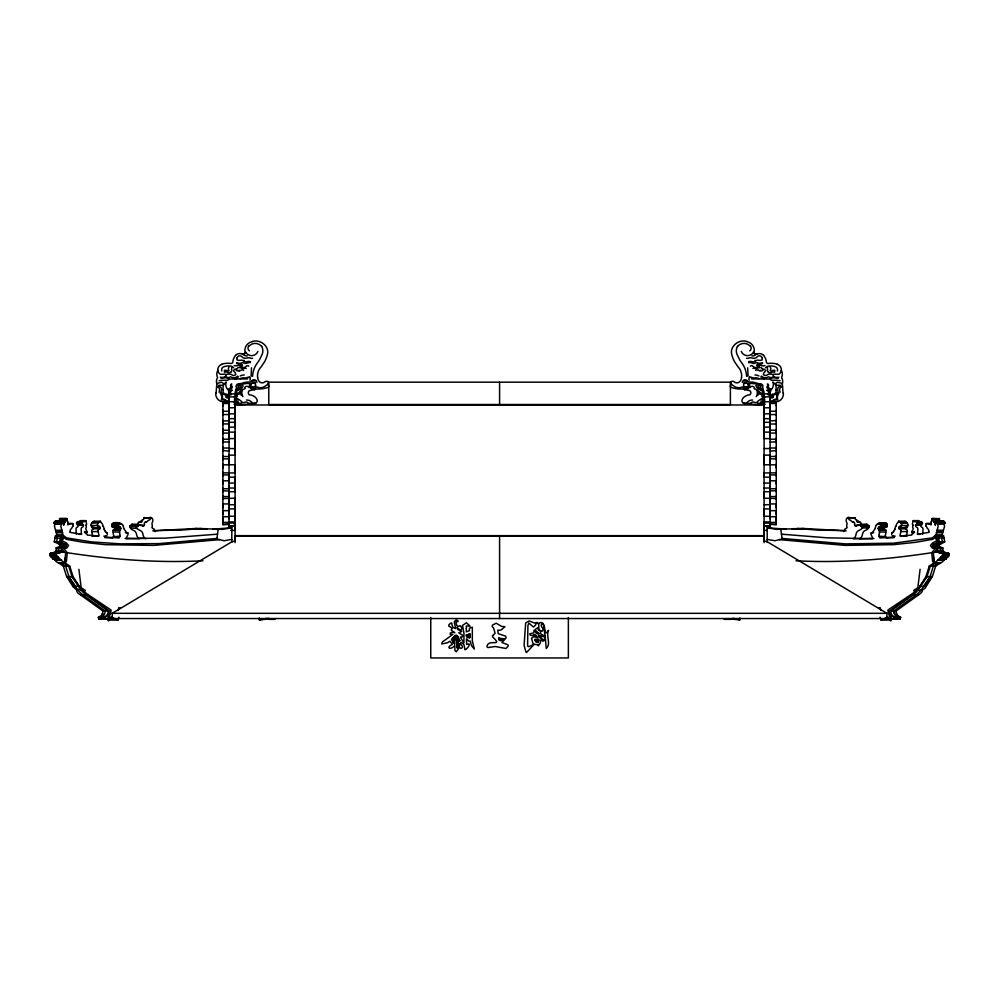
<?xml version="1.0" encoding="UTF-8"?>
<svg xmlns="http://www.w3.org/2000/svg" width="999" height="999" viewBox="0 0 999 999"><rect width="100%" height="100%" fill="white"/><g stroke="black" fill="none" stroke-linecap="round" stroke-linejoin="round"><path stroke-width="1.5" d="M764.085 537.649L764.085 536.001L235.077 536.001L235.077 540.884L231.905 541.745L112.25 613.324L112.25 618.543L886.925 618.543L886.925 613.324L767.257 541.745L764.085 540.884L764.085 539.21M229.033 524.013L222.902 524.587L222.914 403.321L229.046 403.321M229.046 482.38L229.046 472.952L235.077 472.952L235.077 464.76L229.046 464.76L229.046 455.157L235.077 455.157L235.077 438.586L229.046 438.586L229.046 393.868L235.077 393.868L235.077 542.694M229.046 527.722L229.046 525.062M229.033 523.189L229.046 394.418M235.077 524.975L235.077 530.382L230.557 530.382M235.077 427.859L235.077 402.16M764.085 542.694L764.085 521.915L770.117 521.915M764.085 396.878L764.085 438.586L770.117 438.586L770.117 396.878L770.117 393.868L764.085 393.868L764.085 396.878L770.117 396.878M770.117 527.672L770.117 523.101L764.085 523.101L764.085 525.249M770.117 518.693L770.117 507.105M770.117 506.056L770.117 491.72L764.085 491.72L764.085 498.201L776.26 498.538M770.129 491.033L770.117 485.339M770.117 482.38L770.117 472.952L764.085 472.952L764.085 477.185L770.117 477.185M770.117 451.111L776.26 450.561M770.117 448.526L764.085 448.588M770.117 442.058L776.26 441.895L776.26 442.732M770.129 524.525L776.26 524.525L776.26 523.139M776.26 520.704L776.26 517.245M776.26 514.285L776.26 510.876M776.26 507.754L776.26 507.042M776.26 503.783L776.26 506.318M776.26 499.238L776.26 496.153M776.26 491.795L776.26 490.472M776.26 490.584L776.26 488.224M776.26 483.866L776.26 482.867M776.26 482.654L776.26 480.294M776.26 475.949L776.26 474.95M776.26 472.302L776.26 474.388M776.26 467.957L776.26 467.008M776.26 466.346L776.26 464.11M776.26 459.802L776.26 458.866L770.117 458.903M776.26 455.694L776.26 457.654M776.26 451.398L776.26 450.524M776.26 447.015L776.26 448.826M776.26 438.748L776.26 438.086M776.26 433.828L776.26 433.042L770.117 433.079M776.248 431.506L776.248 429.72M776.248 429.483L776.248 429.595M776.248 424.675L776.248 423.976L770.117 424.013M776.248 422.09L776.248 420.204M776.248 415.184L776.248 414.535L770.117 414.573M776.248 410.102L776.248 411.863M776.248 405.844L776.248 405.082M770.129 524.013L776.26 524.587L776.248 403.321L770.117 403.321M58.217 552.247L56.156 550.461L56.156 547.902L59.54 546.665L65.934 546.665L66.421 545.167L60.652 541.82L54.258 541.82L55.432 535.951L57.13 535.714L63.474 535.701L66.783 537.924L91.558 541.883L120.342 543.843L158.916 543.618L216.97 538.436M108.379 614.46L108.566 614.098A6.918 4.983 -90 0 0 109.041 612.911L109.428 611.076L86.788 594.767C83.304 592.145 81.943 589.56 79.283 586.351L73.039 576.573L69.743 566.146L64.635 562.662L65.659 553.146L62.55 550.461L62.562 547.902L65.934 546.665M231.768 542.432L231.843 527.759L212.962 529.17M940.746 557.13L942.644 555.032L942.644 553.821L941.333 553.084L948.426 553.084L949.05 553.821L948.526 556.53L940.746 557.13L939.097 559.215A4.171 2.997 90 0 0 937.574 560.227A9.403 6.768 90 0 1 934.589 562.624M57.13 535.714L54.745 527.435A2.298 1.648 -90 0 1 54.77 525.099L55.407 523.439L54.008 523.276A1.474 1.061 90 0 1 54.208 522.34L63.149 521.378L63.711 525.262L64.485 522.465M231.793 539.373L224.063 540.759L219.605 539.647L153.784 545.392L105.357 544.667L83.566 542.32L66.359 539.335L63.324 537.287L61.139 527.435A2.298 1.648 90 0 1 61.164 525.099L61.813 523.439L60.415 523.276A1.474 1.061 -90 0 1 60.602 522.34L60.889 522.115M65.684 521.091C65.822 522.465 57.68 523.426 59.428 520.791A1.748 1.261 -90 0 1 59.653 520.367L59.665 519.917A2.535 1.823 -90 0 1 59.503 518.831L60.727 518.981M65.759 520.941L65.834 520.791A1.748 1.261 -90 0 1 66.059 520.367L66.071 519.917A2.535 1.823 -90 0 1 65.909 518.831L66.821 518.543L67.22 519.443M257.642 377.647A6.481 6.481 0 0 0 260.302 382.38A4.383 4.383 0 0 0 265.11 381.755A2.16 2.16 0 0 1 268.207 382.043L268.444 385.302A1.386 1.386 0 0 1 267.982 387.425A30.519 30.519 0 0 1 257.23 389.048A4.92 4.92 0 0 0 254.62 389.685M469.892 637.125L469.742 633.841L468.256 635.139L469.892 637.125L468.256 634.702M251.511 367.782L251.099 375.836L252.572 376.336A23.277 23.277 0 0 1 256.131 364.76L256.993 363.461A30.37 30.37 0 0 0 261.288 356.031A9.303 9.303 0 0 0 261.726 346.366M454.533 643.818L452.597 641.833L453.196 639.46L451.56 639.397L455.432 635.264L456.918 635.414L459.752 640.971L457.817 637.112L456.918 643.256L457.067 639.11M862.836 526.898A2.173 1.561 90 0 1 861.975 527.934L861.837 528.459A4.096 2.947 90 0 1 860.589 529.57L857.879 530.993A5.532 3.984 90 0 0 856.018 534.278L855.906 535.102A6.818 4.908 90 0 1 855.481 536.276L854.894 537.375A8.954 6.444 90 0 1 854.145 538.349L827.372 537.824L781.48 534.178M769.767 396.615A3.709 3.709 0 0 0 772.477 395.904A1.586 1.586 0 0 0 770.404 394.667A1.286 1.286 0 0 1 769.093 393.369L769.53 392.507M236.913 369.18A2.722 2.722 0 0 0 234.615 369.43L233.491 370.354L234.066 371.616A4.383 4.383 0 0 1 235.377 373.052L235.814 374.538A2.972 2.972 0 0 1 231.681 374.712A3.447 3.447 0 0 0 228.908 374.213A4.233 4.233 0 0 0 226.111 374.65A3.971 3.971 0 0 0 223.389 374.213A12.175 12.175 0 0 1 220.067 374.15A5.807 5.807 0 0 1 217.894 370.492L217.894 370.342A7.23 7.23 0 0 0 217.582 377.497A7.73 7.73 0 0 0 216.808 383.853L216.071 393.219M920.054 534.34L917.494 534.34L917.831 530.257A5.257 3.784 90 0 0 917.656 528.071A2.76 1.986 90 0 0 916.558 527.16A2.223 1.598 90 0 1 915.521 524.7M922.614 534.34L922.914 530.706A5.307 3.821 90 0 0 922.789 528.071A2.76 1.986 90 0 0 921.677 527.16A2.223 1.598 90 0 1 920.641 524.7M782.03 538.436L845.466 543.893L893.73 543.169L932.217 537.924L936.163 534.902L937.861 527.435A2.298 1.648 90 0 0 937.836 525.087L937.249 523.314L944.992 523.276A1.474 1.061 90 0 0 944.792 522.34L935.851 521.378L935.289 525.262L934.515 522.465M786.038 529.17L767.157 527.759L767.207 539.373L774.937 540.759L779.395 539.647L845.216 545.392L893.643 544.655L915.434 542.32L932.641 539.335L935.676 537.275L935.526 535.701L941.87 535.714L944.255 527.435A2.298 1.648 90 0 0 944.23 525.087L943.843 523.401M98.114 530.394A1.598 1.149 90 0 0 98.177 531.58L98.439 532.604A1.798 1.286 90 0 0 98.526 533.678A2.647 1.911 90 0 1 98.876 534.715A2.16 1.561 90 0 0 98.951 535.939L92.545 535.939A2.16 1.561 90 0 1 92.47 534.715A2.647 1.911 90 0 0 92.12 533.678A1.773 1.274 90 0 1 92.058 532.467L91.771 531.593A1.598 1.149 90 0 1 91.708 530.394A3.821 2.747 -90 0 1 92.27 529.607L92.432 529.445A5.207 3.746 -90 0 1 93.431 528.796L93.906 527.484A1.573 1.136 -90 0 1 93.756 527.135M98.102 530.369A4.558 3.284 -90 0 1 99.838 528.833L100.312 527.484A1.573 1.136 -90 0 1 100.15 527.135A2.073 1.486 90 0 0 98.689 526.273A3.959 2.847 90 0 1 98.589 527.672L92.183 527.672A2.298 1.661 -90 0 1 91.384 526.198M105.582 532.055L106.556 532.792A7.118 5.12 90 0 0 107.243 532.529L107.318 534.477M54.495 522.115L55.282 521.166L61.701 521.041M104.982 537.662L112.637 537.949L113.736 536.338A2.835 2.035 90 0 0 113.299 534.303L113.199 533.878A3.359 2.423 90 0 0 113.199 532.317L113.312 530.157A3.447 2.473 90 0 0 114.485 528.608L120.879 528.596A3.447 2.473 -90 0 1 119.705 530.132L119.605 532.317A3.359 2.423 90 0 1 119.605 533.878L119.63 534.14M112.887 526.985C106.781 522.577 129.583 527.01 112.05 526.236M119.281 526.985L118.444 526.236M129.783 526.898L129.87 525.799L136.95 526.011A6.331 4.558 90 0 1 138.012 525.936A2.66 1.911 -90 0 0 138.362 526.186L138.349 525.549A1.661 1.199 90 0 1 137.887 525.274L138.337 524.375L140.21 524.8A11.838 8.516 90 0 1 141.733 525.199A2.298 1.648 -90 0 1 143.107 526.111M136.189 526.898L136.538 525.786M63.324 537.287L62.375 541.046L66.209 542.794L68.556 545.466L66.821 548.001L64.061 549.013L67.295 552.709L66.371 561.675L64.635 562.662L58.004 562.649M744.542 389.685A4.92 4.92 0 0 0 741.932 389.061A30.519 30.519 0 0 1 731.181 387.425A1.386 1.386 0 0 1 730.694 385.277L730.956 382.03A2.16 2.16 0 0 1 734.04 381.78A4.383 4.383 0 0 0 738.873 382.367A6.481 6.481 0 0 0 741.52 377.647M920.091 569.293L917.831 587.712L913.773 590.384L914.41 591.683L912.974 593.244L887.886 610.077L888.386 613.049A8.142 5.857 90 0 0 889.073 614.922L889.297 615.347A8.167 5.882 90 0 0 890.097 616.495L891.17 617.532L886.538 616.995M916.458 524.825L921.39 524.999L921.865 523.713A1.361 0.987 90 0 1 922.277 523.551L917.157 523.551A1.349 0.974 90 0 0 916.657 523.776L916.458 524.825L921.59 524.825M931.78 519.443L932.629 518.431L939.497 518.831A2.535 1.823 90 0 1 939.335 519.917L939.347 520.367A1.748 1.261 90 0 1 939.572 520.779C941.295 523.513 933.054 522.465 933.316 521.091M122.977 525.437C121.466 521.953 111.538 521.391 111.876 525.037M879.37 534.14L879.407 533.878A3.359 2.423 90 0 1 879.395 532.317L879.282 530.144A3.447 2.473 90 0 1 878.109 528.608L878.92 526.523M65.534 521.865L64.635 522.489M77.972 524.537L77.497 524.962L77.135 523.713A1.361 0.987 -90 0 0 76.723 523.551L81.843 523.551A1.349 0.974 -90 0 1 82.343 523.776L82.78 524.999L78.297 524.712M83.379 590.322C74.201 587.649 75.887 592.469 80.382 594.767L103.022 611.076L102.635 612.911A6.918 4.983 -90 0 1 102.173 614.098L101.973 614.46M879.719 526.985L880.556 526.236L886.95 526.236L887.212 525.324L880.731 525.024L880.556 526.236M886.113 526.985L886.95 526.236M103.421 526.461L104.208 529.27M875.948 525.536L875.286 527.934M457.067 638.698L457.817 636.975L455.044 637.637L454.682 640.546M454.533 639.972L455.044 638.086M940.996 562.637L935.663 566.146L932.367 576.573L924.924 588.374L922.015 590.322L915.621 590.322L915.696 591.783L914.185 593.406L889.585 611.076L889.959 612.911M729.869 618.93L739.859 619.867L739.897 617.919M57.343 537.924L56.556 541.82L62.325 545.167L61.838 546.665L58.466 547.902L58.454 550.461L60.527 552.247M60.415 537.924L59.628 541.82L65.397 545.167L64.91 546.665L61.538 547.902L61.526 550.461L63.599 552.247M60.652 541.82L61.838 535.951L63.474 535.701M869.217 526.885L869.342 525.973L860.976 525.936A2.66 1.911 90 0 1 860.639 526.186L860.651 525.549A1.661 1.199 90 0 0 861.113 525.274L860.663 524.375L858.79 524.8A11.838 8.516 90 0 0 857.267 525.199A2.298 1.648 90 0 0 855.893 526.111M55.282 521.166L63.149 521.378M880.731 525.024L879.819 523.176M887.124 525.024C888.123 521.678 877.534 522.614 876.023 525.437M72.877 586.351L74.301 586.113L72.952 586.513L66.633 576.573L63.337 566.146L58.242 562.662M893.73 619.205L894.242 617.37L900.648 617.37L900.136 619.205L885.089 618.369L881.031 620.079L880.044 617.232M894.754 619.205L895.266 617.37L892.582 615.709A6.893 4.958 90 0 1 890.983 612.911L890.609 611.076L913.236 594.767C916.57 592.02 918.506 589.585 920.678 586.113L926.985 576.573L930.281 566.146L935.389 562.662M897.826 619.205L898.338 617.37L895.653 615.709M104.945 530.531L105.157 531.456A1.424 1.024 -90 0 0 105.694 531.73L105.632 531.918M118.107 610.364L118.893 607.617L120.454 608.141M861.238 525.137L866.42 524.825M865.933 525.486L867.319 525.424A1.548 1.111 90 0 0 867.594 525.187L867.07 524.375L860.663 524.375M862.811 526.885L862.936 525.973L862.05 526.011A6.331 4.558 90 0 0 860.976 525.936M158.654 530.594L155.382 530.781L155.145 531.605A1.886 1.349 90 0 1 154.545 530.819L154.133 529.22A2.535 1.823 90 0 0 153.834 528.846A3.372 2.423 -90 0 1 152.273 527.847M73.139 525.874L73.189 525.124A2.373 1.711 -90 0 0 72.727 523.488L67.62 523.476M878.034 528.284L884.527 528.596A3.447 2.473 90 0 0 885.688 530.132L885.788 532.305A3.359 2.423 90 0 0 885.801 533.878L885.688 534.29A2.835 2.035 90 0 0 885.239 536.338L886.363 537.949L894.018 537.662M537.3 642.257L538.186 642.544L538.786 640.109L534.915 639.697L535.801 641.833L534.915 639.248L538.786 639.685L538.786 640.546M904.232 522.015L905.119 521.303A2.772 1.998 90 0 1 905.881 522.215A3.259 2.348 90 0 1 906.867 522.527L908.191 524.75A5.107 3.671 90 0 1 907.554 525.511A1.823 1.311 90 0 1 907.591 526.173M915.621 590.322L919.092 587.749L925.961 576.573L929.257 566.146L934.589 562.637M59.54 546.665L60.027 545.167L58.991 543.98L54.258 541.82M256.93 382.467L256.556 381.206A1.336 1.336 0 0 0 255.744 380.944A7.505 7.505 0 0 0 252.422 381.331A11.751 11.751 0 0 1 247.115 382.03A23.114 23.114 0 0 0 242.395 383.117A13.724 13.724 0 0 1 238.661 383.878M458.416 643.681L457.967 641.82L459.752 640.534M457.779 642.832L457.967 641.82M113.262 536.938L120.13 536.338A2.835 2.035 90 0 0 119.693 534.303M236.401 386.725L236.701 388.112A1.498 1.498 0 0 0 238.386 388.324A3.172 3.172 0 0 0 241.521 388.386A3.609 3.609 0 0 0 242.982 385.602A4.183 4.183 0 0 0 240.722 384.278L240.472 384.215M940.996 562.624A9.403 6.768 90 0 0 943.98 560.239A4.171 2.997 90 0 1 945.504 559.215L947.139 557.13M117.969 620.079L115.822 619.243L109.428 619.243L111.563 620.079L117.969 620.079L118.956 617.232M91.409 526.186A1.823 1.311 -90 0 1 91.433 525.511A5.107 3.671 90 0 1 90.809 524.75L92.133 522.539A3.259 2.348 90 0 1 93.132 522.227L99.525 522.227A2.772 1.998 90 0 1 100.287 521.316L101.324 522.714A8.317 5.982 90 0 0 102.273 523.826A2.06 1.486 -90 0 1 102.685 525.137L102.772 526.011A1.324 0.949 -90 0 0 103.421 526.336M91.983 522.927L98.539 522.539A3.259 2.348 90 0 1 99.525 522.227M237.824 385.489L238.599 386.975M469.742 637.399L469.006 637.824L466.471 636.4L466.321 634.977L469.305 636.4L469.742 637.837L466.321 634.977M894.055 612.911L893.68 611.076L916.308 594.767C919.642 592.02 921.577 589.585 923.763 586.113L931.08 576.573L924.774 586.513L926.048 586.513M937.249 523.314L938.585 523.276A1.474 1.061 90 0 0 938.398 522.34L938.111 522.102M255.694 385.889L255.294 386.176A8.541 8.541 0 0 1 253.147 387.212L250.587 387.637A9.041 9.041 0 0 1 249.076 387.537A2.622 2.622 0 0 0 245.841 386.538A1.773 1.773 0 0 0 244.817 388.449M753.92 351.798L753.795 352.285A2.098 2.098 0 0 0 756.48 354.108M238.986 365.135A3.434 3.434 0 0 0 241.109 365.01L241.296 364.922A3.209 3.209 0 0 0 241.795 364.635L241.908 364.46A1.274 1.274 0 0 0 240.434 363.973A5.107 5.107 0 0 1 236.551 363.474M938.273 518.981L939.222 518.456M82.542 524.825L77.41 524.825M941.657 522.015L943.693 521.041L944.505 522.102M879.719 523.126L877.547 523.813M877.534 523.676L886.125 523.126L886.613 523.813M106.806 535.714L106.381 536.163A1.686 1.211 90 0 0 105.107 537.037M67.133 519.955L67.07 520.079A5.994 4.308 -90 0 1 67.67 521.603M452.485 641.183L453.196 639.46M104.283 614.46L104.47 614.098A6.918 4.983 -90 0 0 104.945 612.911L105.32 611.076L82.692 594.767C79.358 592.032 77.422 589.585 75.237 586.113L68.943 576.573L65.647 566.146L60.539 562.662M123.963 528.508L123.951 529.033A8.979 6.456 90 0 1 124.75 529.932L126.673 532.904A2.91 2.098 -90 0 1 127.435 532.792C130.157 534.49 122.54 540.334 128.896 538.399M873.663 532.692C866.308 531.48 877.159 541.046 870.092 538.399M900.886 530.394A1.598 1.149 90 0 1 900.823 531.58L900.561 532.592A1.798 1.286 90 0 1 900.474 533.666A2.647 1.911 90 0 0 900.124 534.715A2.16 1.561 90 0 1 900.049 535.939L906.455 535.939A1.324 0.949 90 0 1 906.93 535.901L907.179 535.988M905.244 527.135A1.573 1.136 90 0 1 905.094 527.472L905.581 528.796A5.207 3.746 90 0 1 906.568 529.433L906.73 529.607A3.821 2.747 90 0 1 907.279 530.394A1.598 1.149 90 0 1 907.217 531.58L906.942 532.467A1.773 1.274 90 0 1 906.88 533.666A2.647 1.911 90 0 0 906.518 534.715A2.16 1.561 90 0 1 906.455 535.939M131.781 525.486L131.681 525.437A1.548 1.111 90 0 1 131.406 525.187L131.93 524.375L138.337 524.375M757.13 402.347A5.495 5.495 0 0 1 760.626 399.625L760.751 399.388A6.693 6.693 0 0 1 764.809 397.864M883.828 524L884.627 523.538M892.457 618.381L890.708 620.916L887.187 618.481M535.202 630.856L539.085 633.553L536.55 633.129L535.202 630.856L536.55 633.566L537.887 633.853M535.202 631.293L535.501 630.419M453.009 638.311L455.432 635.701L456.918 635.851M926.985 576.573L919.717 586.351L926.123 586.351M84.49 532.292L87.05 532.292L86.763 530.806A6.543 4.708 -90 0 0 86.039 529.745L85.802 528.221A2.123 1.536 -90 0 0 86.351 526.91A3.359 2.423 90 0 0 86.226 525.874A3.909 2.81 90 0 0 85.976 525.112M756.181 385.602A3.609 3.609 0 0 0 757.654 388.374A3.172 3.172 0 0 0 760.763 388.324A1.498 1.498 0 0 0 762.462 388.112L762.786 386.8A2.173 2.173 0 0 0 760.514 383.978M861.975 527.959L867.194 527.897M869.23 526.898A2.135 1.536 90 0 1 868.468 527.884L868.218 528.496A4.108 2.96 90 0 1 866.995 529.57L864.285 530.993A5.919 4.258 90 0 0 862.774 533.154A4.383 3.147 90 0 0 862.474 534.29L862.299 535.102A6.818 4.908 90 0 1 861.887 536.276L861.288 537.375A8.954 6.444 90 0 1 860.551 538.349L854.145 538.349M64.411 562.624A9.403 6.768 90 0 1 61.414 560.239A4.171 2.997 90 0 0 59.903 559.215L58.254 557.13L50.474 556.543L49.95 553.821L51.261 553.084M58.254 557.13L56.356 555.044L56.356 553.821L57.667 553.084L50.574 553.096M940.783 552.247L942.844 550.461L942.844 547.889L936.438 547.889L933.066 546.665L932.579 545.167L938.348 541.82L944.742 541.82L943.568 535.951L941.87 535.714M932.579 545.167L938.973 545.167L944.742 541.82M70.617 523.626L69.605 524.125M139.71 521.903L142.32 519.98M226.124 374.65A3.359 3.359 0 0 1 225.25 376.511L225.1 376.673A5.832 5.832 0 0 1 220.329 377.123M119.181 523.176L118.269 525.037M503.896 638.823L498.676 638.111C498.239 644.168 510.214 637.187 498.976 639.535M868.443 526.011L869.342 525.973M72.652 523.576L71.853 523.788A6.768 4.87 -90 0 0 70.879 523.538L70.779 523.551M894.792 529.27L895.579 526.461M796.028 560.764C841.383 563.149 886.875 559.565 931.705 552.709L934.939 549L932.179 548.001L930.444 545.466L932.791 542.794L936.625 541.046L935.676 537.275M942.844 550.461L936.45 550.461L933.341 553.146L934.365 562.662L940.758 562.662M935.401 552.247L937.474 550.461L937.462 547.889L934.09 546.665L933.603 545.167L939.372 541.82L938.585 537.924M938.473 552.247L940.546 550.461L940.534 547.889L937.162 546.665L936.675 545.167L942.444 541.82L941.657 537.924M119.543 536.95L119.043 537.949L105.17 537.087M85.739 520.616A1.249 0.899 -90 0 0 85.464 521.291A1.798 1.286 -90 0 0 84.79 521.178L78.958 521.74L79.545 521.216A1.798 1.286 -90 0 1 80.282 521.266L80.357 521.203A1.261 0.912 -90 0 1 80.619 520.616L85.739 520.616A2.185 1.573 90 0 1 86.201 522.652A1.611 1.161 90 0 1 86.026 525.224M150.974 517.507L143.769 518.194L150.974 517.507A4.358 3.134 -90 0 1 152.447 518.793M267.932 384.028L267.645 384.253A12.238 12.238 0 0 1 265.846 385.676A8.392 8.392 0 0 1 256.793 386.95A7.155 7.155 0 0 1 250.899 388.723M934.015 558.179L934.352 562.724L932.629 561.675L931.705 552.709M144.493 523.626A4.67 3.359 -90 0 1 144.206 525.499L143.107 526.123M239.36 370.654L239.485 370.567A1.361 1.361 0 0 0 240.709 370.392L240.871 370.267A2.26 2.26 0 0 1 243.619 370.417M889.585 611.076L895.978 611.076L920.591 593.406L922.189 591.583L922.015 590.322M110.802 619.293L108.454 620.916L106.706 618.381M938.461 562.662L933.353 566.146L930.057 576.573L923.763 586.113L924.837 586.351M259.265 617.919L259.303 619.867L269.293 618.93M113.349 523.476L115.172 524.013M936.163 538.761L937.561 537.924L943.968 537.924M100.449 521.203L93.881 521.303A2.772 1.998 90 0 0 93.119 522.215M759.078 394.081L760.239 394.006A2.148 2.148 0 0 1 761.95 396.678M69.331 524.05L67.92 524.875A1.748 1.261 -90 0 0 67.882 523.588L67.832 523.114A2.423 1.748 -90 0 0 67.67 521.603M469.742 633.841L468.406 634.715M545.342 639.397L542.694 639.585L538.336 635.689L545.204 636.4L545.342 638.124M744.58 383.441A1.936 1.936 0 0 0 743.718 385.989L743.868 386.176A8.541 8.541 0 0 0 746.016 387.212L747.24 387.4A2.098 2.098 0 0 0 748.913 385.002M758.628 385.626L757.954 386.713L758.84 387.537A1.911 1.911 0 0 0 760.576 386.988L761.338 385.489M236.701 388.112L236.613 388.149A1.299 1.299 0 0 0 236.139 389.76A5.482 5.482 0 0 0 235.727 395.454A2.847 2.847 0 0 0 236.001 397.639M91.821 535.988L92.07 535.901A1.324 0.949 -90 0 1 92.545 535.939M87.05 532.292L86.488 532.155A17.882 12.862 -90 0 1 84.903 531.518L84.615 531.893A5.12 3.684 -90 0 0 86.251 533.816A3.546 2.547 90 0 1 87.225 534.128L87.275 535.052L98.289 535.963A3.134 2.26 90 0 1 98.564 535.889M109.066 618.781L115.822 619.243L113.911 618.369L98.864 619.205L98.352 617.382L101.049 615.721A6.918 4.983 -90 0 0 101.948 614.497M98.352 617.382L104.758 617.382L107.442 615.721A6.918 4.983 -90 0 0 108.354 614.497M856.68 519.967L859.29 521.89M252.884 383.166L254.907 382.53L255.469 383.316A7.268 7.268 0 0 0 253.321 383.154L252.048 383.366M936.088 538.386L937.561 537.924M934.365 522.489L933.466 521.865M725.786 618.881L724.188 619.368L730.207 619.368L733.241 618.306L739.859 619.867M895.579 526.336A1.324 0.949 90 0 0 896.228 526.011L896.328 525.124A2.06 1.486 90 0 1 896.74 523.838A8.317 5.982 90 0 0 897.676 522.714L898.725 521.303A2.772 1.998 90 0 1 899.475 522.215A3.259 2.348 90 0 1 900.474 522.527L901.797 524.75A5.107 3.671 90 0 1 901.16 525.511A1.823 1.311 90 0 1 901.185 526.173M113.599 536.55L120.067 536.538M779.395 539.647L782.092 538.961L780.818 529.12L785.938 529.12M913.024 525.112A3.909 2.81 90 0 0 912.774 525.874A3.359 2.423 90 0 0 912.649 526.91A2.123 1.536 90 0 0 913.198 528.221L912.961 529.745A6.543 4.708 90 0 0 912.237 530.806L911.762 532.13L912.512 532.142A17.882 12.862 90 0 0 914.097 531.518L914.385 531.893A5.12 3.684 90 0 1 912.749 533.816A3.546 2.547 90 0 0 911.775 534.115L911.725 535.039L900.711 535.951A3.134 2.26 90 0 0 900.436 535.876M259.303 619.867L268.943 618.306M852.984 521.878L852.821 521.915A1.761 1.274 90 0 1 852.309 521.94L850.199 520.004A1.773 1.274 90 0 1 848.663 518.194M74.163 586.351L75.237 586.113L67.92 576.573L74.163 586.351L79.346 586.113L78.322 586.113L72.015 576.573L68.719 566.146L63.611 562.662M748.189 384.353A1.786 1.786 0 0 0 747.439 383.529L747.552 383.441A11.076 11.076 0 0 0 751.448 383.379L758.691 384.215M252.51 341.396C260.352 339.036 269.867 346.453 267.332 354.832A30.869 30.869 0 0 1 264.46 361.963L261.151 366.82A12.887 12.887 0 0 0 257.617 377.647M759.078 366.133A2.498 2.498 0 0 1 756.668 365.759A1.349 1.349 0 0 1 757.916 365.047L758.054 365.01A3.434 3.434 0 0 0 760.177 365.135M917.494 534.34L929.182 532.317A6.119 4.408 90 0 0 928.521 529.72A3.859 2.772 90 0 0 927.621 528.621L926.885 527.634A1.961 1.411 90 0 0 926.048 526.211M216.508 529.308L222.914 529.308L231.843 527.759M455.844 637.662L457.817 637.412M893.83 537.087L879.957 537.949L879.457 536.95M217.52 534.178L165.422 538.136L125.075 538.486M867.07 524.375L865.184 524.8A11.838 8.516 90 0 0 864.422 524.95M457.18 647.839L459.165 646.952L456.918 643.806L459.165 646.515L457.18 647.839L456.918 643.806M222.914 529.308L195.317 528.508L159.728 530.469M201.723 528.508L181.568 530.082L153.746 530.569M112.462 616.995L107.917 617.469L108.903 616.495A8.167 5.882 -90 0 0 109.703 615.347L109.927 614.922A8.142 5.857 -90 0 0 110.614 613.049L111.114 610.077L86.026 593.244L84.628 591.795L85.227 590.384L81.169 587.712L78.909 569.305M220.904 378.271L225.811 377.734A5.557 5.557 0 0 1 228.958 379.046L243.431 378.908A18.107 18.107 0 0 0 247.777 378.796M240.722 384.265L247.715 383.379A11.076 11.076 0 0 0 251.623 383.441L251.723 383.516A1.786 1.786 0 0 0 250.974 384.353M114.373 523.538L121.466 523.676M889.934 618.781L883.178 619.243L889.585 619.243L887.437 620.079L881.031 620.079M929.395 524.125L928.496 523.713M104.77 618.868L98.864 619.205L104.883 618.868M107.892 618.706L113.911 618.369L107.717 618.693M202.959 560.764C157.617 563.149 112.125 559.565 67.295 552.709M225.25 376.511L225.374 376.511A4.62 4.62 0 0 0 230.719 376.823A5.619 5.619 0 0 0 237.762 376.111M767.157 527.759L776.086 529.308L803.683 528.496L839.26 530.469M791.757 528.958L803.683 528.496M873.925 538.486L853.009 538.736M778.271 378.271L773.363 377.734A5.557 5.557 0 0 0 770.204 379.046L755.731 378.908A18.107 18.107 0 0 1 751.385 378.796M941.358 551.748L942.656 551.723A4.583 3.297 90 0 1 945.666 552.884M859.415 538.736L870.054 538.598M131.406 525.187L137.762 525.137M129.77 526.898A2.135 1.536 90 0 0 130.532 527.884L137.163 528.459A4.096 2.947 90 0 0 138.411 529.57L141.121 530.993A5.532 3.984 -90 0 1 142.982 534.278L143.094 535.102A6.818 4.908 -90 0 0 143.519 536.276L144.106 537.375A8.954 6.444 90 0 0 144.855 538.349L145.991 538.748M913.536 521.291L918.718 521.266A1.798 1.286 90 0 1 919.33 521.178L920.042 521.74L914.21 521.178A1.798 1.286 90 0 0 913.536 521.291A1.249 0.899 90 0 0 913.261 520.616L918.381 520.604A1.261 0.912 90 0 1 918.643 521.203L918.718 521.266M229.046 396.878L235.077 396.878M229.046 401.723L235.077 401.723M764.085 401.723L770.117 401.723M222.914 403.421L227.51 403.421M771.653 403.421L776.248 403.421M235.077 404.97L764.085 404.97M229.046 407.779L235.077 407.779M764.085 407.779L770.117 407.779M222.914 411.263L229.046 411.263M770.117 411.263L776.248 411.263M229.046 413.836L235.077 413.836M764.085 413.836L770.117 413.836M229.046 414.573L222.914 414.523L222.914 415.184M229.046 418.668L235.077 418.668M764.085 418.668L770.117 418.668M222.914 420.904L229.046 420.904M770.117 420.904L776.248 420.542M229.046 422.302L235.077 422.302M764.085 422.302L770.117 422.302M229.046 423.938L222.914 423.938L222.914 424.675M229.046 427.147L235.077 427.147M764.085 427.147L770.117 427.147M222.914 430.219L229.046 430.219M770.117 430.219L776.26 430.219L776.248 430.881M229.046 432.13L235.077 432.13L235.077 438.586M764.085 432.13L770.117 432.13M222.914 439.21L229.046 439.21M770.117 439.21L776.26 439.21M222.902 448.027L229.046 448.027M770.117 448.027L776.26 448.027M235.077 448.588L229.046 448.526M222.902 456.543L229.046 456.543M770.117 456.543L776.26 456.406M229.046 458.891L222.902 458.853L222.902 459.802M222.902 464.822L229.046 464.822M770.117 464.822L776.26 464.822M222.902 472.877L229.046 472.877M770.117 472.877L776.26 472.877M222.902 474.912L229.046 474.912M770.117 474.912L776.26 474.912M229.046 477.185L235.077 477.185L235.077 491.72L229.046 491.72L229.046 506.056M222.902 480.806L229.046 480.806M770.117 480.806L776.26 480.806M229.046 483.091L235.077 483.091M764.085 483.091L770.117 483.091M229.046 488.036L235.077 488.036M764.085 488.036L770.117 488.036M222.902 488.736L229.046 488.736M770.117 488.736L776.26 488.736M770.129 490.809L776.26 490.771M222.902 496.59L229.046 496.59M770.129 496.59L776.26 496.59M222.902 503.933L229.046 503.933M770.129 503.933L776.26 503.933M229.046 504.732L235.077 504.732M764.085 504.732L770.117 504.732M229.046 508.903L235.077 508.903M770.117 508.903L764.085 508.903L764.085 516.283L770.117 516.271M222.902 510.664L229.033 510.664M770.129 510.664L776.26 510.664M229.046 516.271L235.077 516.283M222.902 516.72L229.033 516.72M770.129 516.72L776.26 516.72M848.026 517.507L855.219 518.194L848.026 517.507A4.358 3.134 90 0 0 846.553 518.793M59.778 518.456L66.171 518.456M59.54 518.668L66.995 518.681M932.005 518.681L939.46 518.656M59.653 520.367L66.059 520.367M932.829 518.456L933.091 518.831A2.535 1.823 90 0 1 932.929 519.917L939.347 520.367M898.551 521.203L904.944 521.203M937.299 521.041L943.718 521.153M935.851 521.378L942.257 521.378M54.508 521.803L60.914 521.803M140.672 521.74L142.033 521.64M856.967 521.64L858.328 521.728M938.086 521.803L944.492 521.803M139.835 521.94L141.746 521.878M229.046 521.915L235.077 521.915M857.254 521.878L859.165 521.94M899.475 522.215L905.868 522.215M54.208 522.34L60.602 522.34M222.902 522.39L229.033 522.39M770.129 522.39L776.26 522.39M938.398 522.34L944.792 522.34M92.133 522.539L98.539 522.539M900.461 522.539L906.867 522.539M900.611 522.927L907.017 522.927M54.008 523.276L60.415 523.276M113.212 523.201L119.605 523.201M879.395 523.201L885.788 523.201M938.585 523.276L944.992 523.276M55.157 523.414L61.813 523.439M879.132 523.476L885.651 523.476M931.38 523.476L926.26 523.476A2.373 1.711 90 0 0 925.786 525.124L925.861 525.874M54.121 523.563L60.527 523.563M76.723 523.551L81.843 523.551M917.157 523.551L922.277 523.551M938.473 523.563L944.879 523.563M54.383 523.763L61.826 523.851M112.388 523.826L121.453 523.813M937.174 523.851L944.617 523.763M111.888 524.363L118.282 524.363M222.902 524.525L229.033 524.525M880.706 524.363L887.112 524.363M131.456 524.575L139.91 524.687M859.09 524.687L867.544 524.575M131.294 524.825L137.7 524.825M861.3 524.825L867.706 524.825M111.788 525.337L118.182 525.337M229.046 523.813L229.046 526.236L235.077 526.236L234.465 523.001L235.077 525.249M866.32 525.187L867.594 525.187M880.818 525.324L887.212 525.324M91.433 525.511L97.84 525.511A1.823 1.311 90 0 0 97.815 526.186M111.838 525.549L118.244 525.549M131.681 525.437L133.067 525.486M140.372 525.499L144.206 525.499M854.495 523.626A4.67 3.359 90 0 0 854.782 525.499L858.628 525.499M880.756 525.549L887.162 525.549M901.16 525.511L907.567 525.511M112.05 525.711L118.456 525.711M862.462 525.786L868.855 525.786M880.544 525.711L886.95 525.711M129.658 525.973L138.012 525.936M112.125 526.036L118.519 526.036M764.085 526.236L770.117 526.236L764.085 526.236L764.085 524.975M880.481 526.023L886.875 526.023M129.62 526.348L136.026 526.348M229.046 526.236L235.077 526.236M862.974 526.348L869.38 526.348M112.275 526.935L118.681 526.935M880.319 526.935L886.725 526.935M112.313 527.16L118.719 527.16M880.281 527.16L886.687 527.16M900.898 530.369A4.558 3.284 90 0 0 899.162 528.833L898.688 527.472A1.573 1.136 90 0 0 898.85 527.135A2.073 1.486 90 0 1 900.311 526.273A3.959 2.847 90 0 0 900.411 527.672L906.817 527.659A2.298 1.661 90 0 0 907.616 526.186M867.107 528.009L868.468 527.897M94.006 528.109L100.412 528.109M898.588 528.109L904.994 528.109M199.675 528.671L206.081 528.671M792.919 528.671L799.325 528.671M93.419 528.796L99.825 528.796M899.175 528.796L905.581 528.796M213.062 529.133L218.182 529.133L216.908 538.961L219.605 539.647M776.086 529.308L782.492 529.308M113.312 530.157L119.718 530.157M879.282 530.144L885.688 530.144M55.907 530.269L62.313 530.269M113.249 530.269L119.655 530.269M879.345 530.269L885.751 530.269M936.687 530.257L943.093 530.257M764.085 530.382L767.095 530.382M152.822 530.781L155.382 530.781M840.346 530.594L846.178 530.781M55.894 531.381L62.3 531.381M936.7 531.381L943.106 531.381M91.771 531.593L98.177 531.593M900.823 531.58L907.229 531.58M113.112 532.017L119.505 532.017M879.495 532.017L885.888 532.017M911.95 532.292L914.51 532.292M56.419 532.729L62.825 532.729M125.337 532.692L127.909 532.692M936.175 532.729L942.581 532.729M78.946 534.34L81.506 534.34L81.169 530.257A5.257 3.784 -90 0 1 81.344 528.071A2.76 1.986 90 0 1 82.442 527.16A2.223 1.598 -90 0 0 83.479 524.7M56.431 534.915L62.837 534.915M936.163 534.902L942.569 534.902M235.077 535.651L764.085 535.651L764.085 402.16M55.432 535.951L61.838 535.951M935.526 535.701L943.568 535.951M103.821 536.163L106.381 536.163M892.194 535.714L895.179 536.163M879.307 534.303A2.835 2.035 90 0 0 878.845 536.338L885.401 536.55M885.738 536.938L879.008 536.55M55.032 537.924L62.912 538.399M144.843 538.349L138.449 538.349A8.954 6.444 90 0 1 137.712 537.375L137.113 536.276A6.818 4.908 90 0 1 136.701 535.102L136.526 534.303A4.383 3.147 90 0 0 136.214 533.166A5.919 4.258 90 0 0 134.703 531.031L132.005 529.582A4.108 2.96 -90 0 1 130.782 528.508L130.532 527.897M58.991 543.98L65.385 543.98M933.615 543.98L940.009 543.98M60.027 545.167L66.421 545.167M933.066 546.665L939.46 546.665L942.844 547.889M56.156 547.902L62.562 547.902M56.156 550.461L62.55 550.461M53.334 552.897A4.583 3.297 90 0 1 56.331 551.823L64.036 551.748L62.75 551.723A4.583 3.297 90 0 0 59.728 552.897M942.656 551.723L934.952 551.748L936.25 551.723A4.583 3.297 90 0 1 939.272 552.884M50.35 553.346L56.756 553.346M942.244 553.346L948.65 553.346M49.95 553.821L56.356 553.821M942.644 553.821L949.05 553.821M49.962 555.044L56.356 555.044M942.644 555.032L949.038 555.032M50.474 556.543L56.881 556.543M942.119 556.53L948.526 556.53M51.274 556.88L57.68 556.88M941.32 556.88L947.726 556.88M51.861 557.13L58.579 557.679M940.421 557.679L946.827 557.679M52.173 557.679L52.46 558.503L58.866 558.503M940.134 558.503L946.54 558.503M52.46 558.503L59.291 558.941M939.709 558.941L946.115 558.941M52.885 558.941L59.903 559.215M939.097 559.215L945.504 559.215M53.496 559.215A4.171 2.997 90 0 1 55.02 560.239L61.426 560.239M937.574 560.239L943.98 560.239M63.337 566.146L69.743 566.146M929.257 566.146L935.663 566.146M66.633 576.573L73.039 576.573M925.961 576.573L932.367 576.573M80.382 594.767L86.788 594.767M912.212 594.767L918.618 594.767M103.022 611.076L109.428 611.076M112.25 613.324L886.925 613.324M102.085 614.248L103.372 614.248M895.628 614.248L896.915 614.248M503.896 639.26L501.173 639.51L498.676 638.111M451.56 639.835L453.196 639.909M535.801 641.383L538.186 642.544M80.282 521.266L85.464 521.291M746.278 383.166L745.841 383.154A7.268 7.268 0 0 0 743.693 383.316L744.392 382.53L747.115 383.366M947.739 553.084L948.426 553.084M128.946 538.598L139.585 538.748M845.254 530.569L817.432 530.082L797.277 528.496M56.344 551.723L57.642 551.748M195.317 528.508L207.243 528.958M778.833 377.123A5.832 5.832 0 0 1 774.063 376.685L773.788 376.511A4.62 4.62 0 0 1 768.443 376.823A5.619 5.619 0 0 1 761.4 376.111M891.283 618.681L885.089 618.369L891.108 618.706M894.117 618.868L900.136 619.205L894.23 618.856M131.93 524.375L133.816 524.8A11.838 8.516 90 0 1 134.578 524.95M747.077 387.475L748.576 387.637A9.041 9.041 0 0 0 750.087 387.537A2.622 2.622 0 0 1 753.321 386.538A1.773 1.773 0 0 1 754.345 388.449M744.542 389.685A4.046 4.046 0 0 0 747.09 389.86A4.033 4.033 0 0 0 749.7 390.534A2.635 2.635 0 0 1 749.725 394.88A7.443 7.443 0 0 0 745.316 396.266A6.106 6.106 0 0 0 741.895 400.736A2.81 2.81 0 0 0 743.094 402.847L746.927 403.596A68.669 68.669 0 0 0 765.222 404.158M81.506 534.34L69.818 532.317A6.119 4.408 90 0 1 70.479 529.72A3.859 2.772 90 0 1 71.379 528.633L72.115 527.634A1.961 1.411 -90 0 1 72.952 526.211M746.653 341.396C738.81 339.036 729.295 346.453 731.83 354.832A30.869 30.869 0 0 0 734.715 361.963L738.011 366.82A12.887 12.887 0 0 1 741.545 377.647M928.308 523.588L928.121 523.526A6.768 4.87 90 0 0 927.147 523.776L926.348 523.563M146.016 521.878L146.179 521.915A1.761 1.274 90 0 0 146.691 521.953L148.801 520.004A1.773 1.274 90 0 0 150.337 518.206M94.181 521.203L94.768 522.015M247.265 355.881A5.157 5.157 0 0 1 243.294 354.67L242.407 354.133A5.869 5.869 0 0 0 235.564 355.344M98.389 522.927L97.203 524.75A5.107 3.671 -90 0 0 97.84 525.511M273.376 618.881L274.975 619.368L268.956 619.368L265.934 618.306M871.19 532.779L871.565 532.792A2.91 2.098 90 0 1 872.327 532.904L874.25 529.932A8.979 6.456 90 0 1 875.049 529.033L875.037 528.508M538.786 636.276L545.204 636.85L543.593 625.337L543.106 624.163L541.62 624.163C539.472 626.947 545.379 628.433 542.07 631.281L538.936 629.857L538.636 624.3L537.674 623.201L536.101 622.877L535.726 624.837L533.491 627.085L528.796 623.026L527.897 625.724L527.597 646.091L528.646 646.653L534.015 644.517L526.56 652.497L525.961 652.06L524.1 645.229L525.661 622.951L529.133 620.953L534.465 622.989L537.075 622.452L538.936 623.738L539.91 622.702C547.165 620.566 542.807 639.497 548.551 630.282C545.616 636.051 551.51 643.93 546.241 648.501L545.491 639.685L543.256 641.196L540.871 640.109L540.209 643.244L538.336 645.804L538.186 644.942L533.116 643.98L531.48 638.261L534.015 636.588L538.186 637.974L534.915 634.552L533.266 634.977L536.026 636.338L530.282 635.127L529.695 633.841L533.866 632.842L533.941 630.494L537.737 627.647L538.299 629.857L540.422 631.206L540.721 633.99L545.204 636.263M64.411 562.649L64.985 558.179M900.648 617.37L897.951 615.709M894.242 617.37L891.558 615.709M762.462 388.112L762.549 388.149A1.299 1.299 0 0 1 763.024 389.76A5.482 5.482 0 0 1 763.436 395.454A2.847 2.847 0 0 1 763.161 397.639M240.534 385.626L241.209 386.713L240.322 387.537A1.911 1.911 0 0 1 238.586 386.988M855.893 526.123L854.794 525.499M770.167 396.653L770.029 396.591A2.885 2.885 0 0 1 769.68 396.403M229.882 393.294L230.032 393.369A1.286 1.286 0 0 1 228.796 394.568A1.586 1.586 0 0 0 226.636 395.891A3.709 3.709 0 0 0 228.996 396.64L229.233 396.64M252.085 387.475L251.923 387.4A2.098 2.098 0 0 1 250.25 385.002M929.669 524.05L931.08 524.875A1.748 1.261 90 0 1 931.118 523.576L931.168 523.114A2.423 1.748 90 0 1 931.33 521.603M76.985 590.322L72.952 586.513M542.694 640.022L540.209 638.161M240.085 394.081L239.048 393.943A2.148 2.148 0 0 0 237.213 396.678M61.439 537.924L62.837 538.761M467.694 637.699L466.471 635.976M123.714 527.934L123.052 525.536M758.453 370.392L758.291 370.267A2.26 2.26 0 0 0 755.544 370.417M456.918 642.807L459.94 645.017L457.779 642.382M731.118 383.866L731.518 384.253A12.238 12.238 0 0 0 733.316 385.676A8.392 8.392 0 0 0 742.369 386.95A7.155 7.155 0 0 0 748.263 388.723M539.085 634.003L535.501 630.869M56.743 521.378L57.343 522.015M229.633 392.507L230.02 393.281M452.485 640.746L454.832 643.968L454.682 640.109M72.015 576.573L79.283 586.351C77.023 586.875 84.041 593.119 85.764 594.767L108.391 611.076L108.017 612.911A6.893 4.958 -90 0 1 106.418 615.721L103.734 617.382L104.246 619.205M241.308 390.297L241.159 390.097A3.372 3.372 0 0 0 238.711 389.135A4.62 4.62 0 0 0 236.151 389.747M457.817 636.975L456.918 635.414M242.033 402.347A5.495 5.495 0 0 0 238.536 399.625L238.411 399.388A6.693 6.693 0 0 0 234.365 397.864M931.867 519.942L931.93 520.067A5.994 4.308 90 0 0 931.33 521.603M120.08 526.523L120.966 528.284M757.916 365.035L757.866 364.922A3.209 3.209 0 0 1 757.367 364.635L757.254 364.46A1.274 1.274 0 0 1 758.728 363.973A5.107 5.107 0 0 0 762.612 363.474M933.241 520.941L933.166 520.779A1.748 1.261 90 0 0 932.941 520.367M891.682 534.477L891.757 532.529A7.118 5.12 90 0 0 892.444 532.792L893.431 532.13M878.546 608.141L880.107 607.604L880.893 610.364M893.368 531.918L893.306 531.73A1.424 1.024 90 0 0 893.843 531.456L894.055 530.531M938.973 545.167L939.46 546.665M742.232 382.467L742.607 381.206A1.336 1.336 0 0 1 743.431 380.944A7.505 7.505 0 0 1 746.74 381.331A11.751 11.751 0 0 0 752.047 382.03A23.114 23.114 0 0 1 756.767 383.117A13.724 13.724 0 0 0 760.501 383.878M843.618 530.781L843.855 531.605A1.886 1.349 90 0 0 844.455 530.806L844.867 529.22A2.535 1.823 90 0 1 845.166 528.846A3.372 2.423 90 0 0 846.727 527.834M896.365 612.911L895.978 611.076M104.758 617.382L105.27 619.205M101.174 619.205L100.662 617.382L103.347 615.721A6.918 4.983 -90 0 0 104.258 614.497M937.162 535.951L938.348 541.82M469.742 634.278L469.93 635.426M783.091 393.219L782.329 383.841A7.73 7.73 0 0 0 781.555 377.485A7.23 7.23 0 0 0 781.28 370.342L781.255 370.492A5.807 5.807 0 0 1 779.083 374.126A12.175 12.175 0 0 1 775.773 374.2A3.971 3.971 0 0 0 773.051 374.65A4.233 4.233 0 0 0 770.266 374.213A3.447 3.447 0 0 0 767.507 374.737A2.972 2.972 0 0 1 763.361 374.525L763.785 373.052A4.383 4.383 0 0 1 765.022 371.665L765.671 370.354L764.547 369.43A2.722 2.722 0 0 0 762.249 369.18M76.374 534.34L76.086 530.706A5.307 3.821 90 0 1 76.211 528.071A2.76 1.986 90 0 1 77.323 527.16A2.223 1.598 -90 0 0 78.359 524.7M456.918 644.255L457.067 647.377M747.652 367.782L748.064 375.836L746.59 376.336A23.277 23.277 0 0 0 743.031 364.76L742.17 363.461A30.37 30.37 0 0 1 737.886 356.031A9.303 9.303 0 0 1 737.437 346.366M767.207 539.373L767.232 542.432M936.438 547.889L936.45 550.461M776.26 438.424L776.26 440.497L776.26 439.672M776.26 523.414L776.26 524.525M770.117 398.139L770.117 398.876M222.914 405.045L222.914 405.844M222.914 412.187L222.914 410.102M222.914 429.595L222.914 428.908M222.914 431.468L222.914 429.72M222.902 449.4L222.914 447.015M222.902 455.694L222.902 457.867M222.902 466.133L222.902 464.11M222.902 466.983L222.902 467.957M222.902 474.45L222.902 472.302M222.902 482.529L222.902 480.294M222.902 490.447L222.902 488.224M222.902 498.538L235.077 498.201L235.077 523.001L229.046 523.101L228.933 528.483M222.902 507.729L222.902 507.042M222.902 514.26L222.902 510.876M770.229 524.762L770.229 528.483M770.117 394.418L770.129 523.189M770.117 525.062L770.117 527.722M568.369 617.494L568.369 657.954L430.756 657.954L430.756 617.494M545.342 637.687L545.342 639.835M499.587 382.18L499.587 404.52M499.587 536.001L499.587 618.543M468.406 634.265L468.256 635.139M454.383 638.261L454.27 639.298M234.465 523.813L234.465 525.249M229.046 433.116L222.914 433.029L222.914 433.828M229.046 442.058L222.914 441.895L222.914 442.732M229.046 451.111L222.902 450.499L222.902 451.398M229.046 485.339L229.046 490.571M229.046 491.033L222.902 490.771L222.902 491.795M229.046 507.105L229.046 518.693M222.914 420.204L222.914 422.077M222.914 438.086L222.914 440.522M222.902 474.937L222.902 475.949M222.902 482.867L222.902 483.866M222.902 496.153L222.902 499.4M222.902 503.783L222.902 506.468M222.902 517.22L222.902 520.229M222.902 523.139L222.902 524.575M746.628 341.621A8.991 8.991 0 0 1 754.22 351.835M752.672 400.037A6.419 6.419 0 0 0 746.852 402.997A3.322 3.322 0 0 1 745.978 403.421A3.397 3.397 0 0 1 743.081 402.859M746.902 403.022A5.107 5.107 0 0 0 751.323 402.797A2.335 2.335 0 0 1 754.058 402.172A3.734 3.734 0 0 0 757.155 402.36M782.342 383.841A9.303 9.303 0 0 0 778.596 382.542A2.048 2.048 0 0 0 775.686 384.14A1.611 1.611 0 0 0 777.846 385.252A10.964 10.964 0 0 1 780.756 385.389M782.479 386.888A2.36 2.36 0 0 0 780.319 387.525A5.132 5.132 0 0 0 780.132 392.245M777.347 364.335A5.919 5.919 0 0 1 781.393 370.354M777.372 364.235A18.656 18.656 0 0 0 768.83 363.424A2.073 2.073 0 0 1 766.408 362.425A12.388 12.388 0 0 0 763.573 355.369M763.598 355.344A5.869 5.869 0 0 0 756.792 354.183L755.856 354.657A5.157 5.157 0 0 1 751.897 355.881M783.391 393.194A7.817 7.817 0 0 1 775.961 401.835M770.404 403.421A68.669 68.669 0 0 0 774.25 402.609L775.973 402.073A9.166 9.166 0 0 1 772.764 401.898A6.056 6.056 0 0 0 769.655 402.26M756.705 354.021A2.123 2.123 0 0 1 753.683 352.285M760.614 399.6A6.119 6.119 0 0 1 762.424 399.375M754.307 388.449A3.546 3.546 0 0 0 756.53 389.56A7.093 7.093 0 0 1 756.255 396.64M749.512 384.865A1.811 1.811 0 0 1 748.426 387.487M748.288 384.315A2.16 2.16 0 0 1 746.315 387.113M756.206 385.589A4.183 4.183 0 0 1 758.453 384.278M760.701 384.852A3.946 3.946 0 0 1 758.628 385.626M763.011 389.747A4.62 4.62 0 0 0 760.464 389.123A3.372 3.372 0 0 0 757.991 390.085L757.854 390.297A1.286 1.286 0 0 0 759.615 391.546M757.891 395.442A1.861 1.861 0 0 1 758.965 392.919A2.51 2.51 0 0 1 761.638 393.456A3.422 3.422 0 0 1 762.537 394.043A3.034 3.034 0 0 1 763.423 395.454M760.301 390.222A1.998 1.998 0 0 1 762.587 392.145A3.684 3.684 0 0 1 762.537 394.043M760.876 401.91A10.19 10.19 0 0 1 764.947 399.925M764.685 401.423A7.592 7.592 0 0 0 762.674 402.285A5.445 5.445 0 0 1 758.641 403.097M757.916 403.708A11.326 11.326 0 0 0 762.075 403.833A7.143 7.143 0 0 1 764.622 402.347M772.739 401.873A5.182 5.182 0 0 1 777.834 399.9A6.568 6.568 0 0 1 778.933 393.269A6.006 6.006 0 0 1 777.884 388.236A2.697 2.697 0 0 1 780.356 386.201M769.705 401.261A5.719 5.719 0 0 1 772.402 400.986A5.345 5.345 0 0 1 776.985 399.088M776.972 399.051A6.681 6.681 0 0 1 777.871 393.244M772.926 397.377A2.448 2.448 0 0 1 769.792 397.502M772.876 397.44A3.134 3.134 0 0 1 776.086 394.293M768.468 385.976A1.386 1.386 0 0 0 767.407 383.966A1.948 1.948 0 0 1 767.319 386.188A1.336 1.336 0 0 0 767.432 388.174A11.301 11.301 0 0 1 770.354 390.172M770.404 390.147A2.485 2.485 0 0 1 769.28 393.269M768.368 385.926A1.748 1.748 0 0 0 769.118 388.161A4.208 4.208 0 0 1 771.228 389.785A7.742 7.742 0 0 0 773.064 382.192M772.989 382.267A6.256 6.256 0 0 1 775.798 389.947M775.898 389.81A3.097 3.097 0 0 1 772.339 394.106M768.381 395.08A2.885 2.885 0 0 1 768.156 394.393M776.048 394.18A1.336 1.336 0 0 1 777.846 393.281M767.007 390.284A2.872 2.872 0 0 1 768.256 394.43M767.07 390.359A1.936 1.936 0 0 1 769.655 392.532M780.082 380.706A27.922 27.922 0 0 0 772.702 380.269A2.398 2.398 0 0 1 770.179 379.071M764.285 378.921A6.031 6.031 0 0 1 760.863 376.948M758.79 378.621A7.043 7.043 0 0 0 755.319 377.759L755.169 377.822A3.946 3.946 0 0 1 752.322 377.56A4.52 4.52 0 0 0 749.562 377.422M773.913 376.511A3.359 3.359 0 0 1 773.039 374.65M754.932 375A7.368 7.368 0 0 1 758.928 375.999M753.546 352.06A6.806 6.806 0 0 1 741.221 351.461M750.074 345.666A3.309 3.309 0 0 1 749.737 350.886M737.499 346.416A8.454 8.454 0 0 1 749.937 345.804M762 357.692A2.81 2.81 0 0 0 757.542 356.431A4.57 4.57 0 0 1 752.235 358.017A6.069 6.069 0 0 0 748.701 358.092A3.022 3.022 0 0 1 746.503 358.254M761.962 357.704A2.098 2.098 0 0 1 762 360.015A8.279 8.279 0 0 1 757.479 360.065A3.359 3.359 0 0 1 754.907 360.414M755.207 361.426A4.808 4.808 0 0 1 752.259 361.725A5.532 5.532 0 0 0 748.676 361.713M762.512 362.587A7.98 7.98 0 0 1 758.603 363.199A1.374 1.374 0 0 1 757.617 362.962L757.492 362.849A1.424 1.424 0 0 0 755.656 362.987A4.046 4.046 0 0 1 752.035 363.074A6.094 6.094 0 0 0 748.763 362.637M764.959 365.572A10.727 10.727 0 0 1 760.851 365.634M759.053 366.908A2.597 2.597 0 0 1 757.529 367.033A1.336 1.336 0 0 1 755.793 367.62A3.671 3.671 0 0 0 753.833 367.245M753.084 366.583A1.536 1.536 0 0 0 751.548 365.684A1.349 1.349 0 0 0 750.374 366.171M752.946 368.494A1.399 1.399 0 0 1 754.545 368.394A5.057 5.057 0 0 0 757.067 368.406A2.81 2.81 0 0 1 759.427 367.832M760.739 367.607A1.486 1.486 0 0 1 762.037 368.668M760.251 370.179A1.261 1.261 0 0 1 758.566 370.404M749.138 380.344A4.695 4.695 0 0 1 749.637 376.561M743.393 380.344A2.972 2.972 0 0 1 747.389 380.756M763.049 370.254A3.047 3.047 0 0 1 759.814 370.641M765.484 367.807A4.77 4.77 0 0 1 768.768 366.071A13.249 13.249 0 0 1 775.823 366.983A3.322 3.322 0 0 1 777.372 371.004M768.581 372.377A4.97 4.97 0 0 0 771.915 372.252A3.472 3.472 0 0 1 774.687 372.227L774.762 370.279A4.933 4.933 0 0 0 772.427 370.529A1.498 1.498 0 0 1 770.154 370.454A2.385 2.385 0 0 0 770.154 367.145M768.593 372.352A1.848 1.848 0 0 1 767.607 369.905A4.733 4.733 0 0 1 767.582 367.345M244.942 351.835A8.991 8.991 0 0 1 252.547 341.621M254.62 389.685A4.046 4.046 0 0 1 252.073 389.86A4.033 4.033 0 0 1 249.463 390.534A2.635 2.635 0 0 0 249.438 394.88A7.443 7.443 0 0 1 253.846 396.266A6.106 6.106 0 0 1 257.267 400.736A2.81 2.81 0 0 1 256.069 402.847M246.491 400.037A6.419 6.419 0 0 1 252.31 402.997A3.322 3.322 0 0 0 253.184 403.421A3.397 3.397 0 0 0 256.081 402.859L252.235 403.596A68.669 68.669 0 0 1 233.941 404.158M252.26 403.022A5.107 5.107 0 0 1 247.839 402.797A2.335 2.335 0 0 0 245.105 402.172A3.734 3.734 0 0 1 242.008 402.36M216.833 383.841A9.303 9.303 0 0 1 220.579 382.542A2.048 2.048 0 0 1 223.476 384.14A1.611 1.611 0 0 1 221.316 385.252A10.964 10.964 0 0 0 218.406 385.389M216.683 386.888A2.36 2.36 0 0 1 218.843 387.525A5.132 5.132 0 0 1 219.031 392.245M217.77 370.354A5.919 5.919 0 0 1 221.815 364.335M221.79 364.235A18.656 18.656 0 0 1 230.332 363.424A2.073 2.073 0 0 0 232.755 362.425A12.388 12.388 0 0 1 235.589 355.369M242.682 354.108A2.098 2.098 0 0 0 245.467 352.285A2.123 2.123 0 0 1 242.457 354.021M257.942 351.461A6.806 6.806 0 0 1 245.617 352.06M223.202 401.835A7.817 7.817 0 0 1 215.772 393.194M228.759 403.421A68.669 68.669 0 0 1 224.925 402.609L223.189 402.073A9.166 9.166 0 0 0 226.398 401.898A6.056 6.056 0 0 1 229.183 402.147M236.738 399.375A6.119 6.119 0 0 1 238.549 399.6M244.855 388.449A3.546 3.546 0 0 1 242.632 389.56A7.093 7.093 0 0 0 242.907 396.64M250.737 387.487A1.811 1.811 0 0 1 249.65 384.865M252.847 387.113A2.16 2.16 0 0 1 250.886 384.315M254.583 383.441A1.936 1.936 0 0 1 255.444 385.989M236.276 386.763A2.173 2.173 0 0 1 238.649 383.978M240.534 385.626A3.946 3.946 0 0 1 238.474 384.852M235.739 395.454A3.034 3.034 0 0 1 236.638 394.043A3.422 3.422 0 0 1 237.525 393.456A2.51 2.51 0 0 1 240.197 392.907A1.861 1.861 0 0 1 241.271 395.442M241.396 390.297A1.286 1.286 0 0 1 239.548 391.546M238.861 390.222A1.998 1.998 0 0 0 236.576 392.145A3.684 3.684 0 0 0 236.626 394.043M234.216 399.925A10.19 10.19 0 0 1 238.286 401.91M234.478 401.423A7.592 7.592 0 0 1 236.488 402.285A5.445 5.445 0 0 0 240.522 403.097M241.246 403.708A11.326 11.326 0 0 1 237.088 403.833A7.143 7.143 0 0 0 234.128 402.222M226.436 401.873A5.182 5.182 0 0 0 221.328 399.9A6.568 6.568 0 0 0 220.242 393.269A6.006 6.006 0 0 0 221.278 388.236A2.697 2.697 0 0 0 218.818 386.201M229.133 401.161A5.719 5.719 0 0 0 226.761 400.986A5.345 5.345 0 0 0 222.178 399.088M221.303 393.244A6.681 6.681 0 0 1 222.203 399.051M229.258 397.59A2.448 2.448 0 0 1 226.236 397.377M223.077 394.293A3.134 3.134 0 0 1 226.286 397.44M230.694 385.976A1.386 1.386 0 0 1 231.756 383.966A1.948 1.948 0 0 0 231.843 386.188A1.336 1.336 0 0 1 231.731 388.174A11.301 11.301 0 0 0 228.808 390.172M229.882 393.269A2.485 2.485 0 0 1 228.759 390.147M230.794 385.926A1.748 1.748 0 0 1 230.045 388.161A4.208 4.208 0 0 0 227.934 389.785A7.742 7.742 0 0 1 226.099 382.192M223.364 389.947A6.256 6.256 0 0 1 226.174 382.267M226.823 394.106A3.097 3.097 0 0 1 223.264 389.81M231.006 394.393A2.885 2.885 0 0 1 230.781 395.08M221.316 393.281A1.336 1.336 0 0 1 223.114 394.18M230.906 394.43A2.872 2.872 0 0 1 232.155 390.284M229.508 392.532A1.936 1.936 0 0 1 232.093 390.359M219.081 380.706A27.922 27.922 0 0 1 226.461 380.269A2.398 2.398 0 0 0 228.983 379.071M238.299 376.948A6.031 6.031 0 0 1 234.877 378.921M240.372 378.621A7.043 7.043 0 0 1 243.843 377.759L243.993 377.822A3.946 3.946 0 0 0 246.84 377.56A4.52 4.52 0 0 1 249.6 377.422M240.235 375.999A7.368 7.368 0 0 1 244.243 375M249.425 350.886A3.309 3.309 0 0 1 249.101 345.666M249.226 345.804A8.454 8.454 0 0 1 261.663 346.416M237.163 357.692A2.81 2.81 0 0 1 241.621 356.431A4.57 4.57 0 0 0 246.94 358.017A6.069 6.069 0 0 1 250.462 358.092A3.022 3.022 0 0 0 252.66 358.254M237.2 357.704A2.098 2.098 0 0 0 237.163 360.015A8.279 8.279 0 0 0 241.683 360.065A3.359 3.359 0 0 0 244.256 360.414M243.956 361.426A4.808 4.808 0 0 0 246.903 361.725A5.532 5.532 0 0 1 250.487 361.713M236.651 362.587A7.98 7.98 0 0 0 240.559 363.199A1.374 1.374 0 0 0 241.546 362.962L241.671 362.849A1.424 1.424 0 0 1 243.506 362.987A4.046 4.046 0 0 0 247.128 363.074A6.094 6.094 0 0 1 250.399 362.637M238.311 365.634A10.727 10.727 0 0 1 234.203 365.572M241.246 365.047A1.349 1.349 0 0 1 242.52 365.746A2.498 2.498 0 0 1 240.085 366.133M240.11 366.908A2.597 2.597 0 0 0 241.633 367.033A1.336 1.336 0 0 0 243.381 367.62A3.671 3.671 0 0 1 245.329 367.245M246.091 366.583A1.536 1.536 0 0 1 247.615 365.684A1.349 1.349 0 0 1 248.788 366.171M246.216 368.494A1.399 1.399 0 0 0 244.618 368.394A5.057 5.057 0 0 1 242.095 368.406A2.81 2.81 0 0 0 239.748 367.832M237.125 368.668A1.486 1.486 0 0 1 238.424 367.607M239.485 370.567A1.261 1.261 0 0 1 238.911 370.179M249.525 376.561A4.695 4.695 0 0 1 250.025 380.344M251.773 380.756A2.972 2.972 0 0 1 255.769 380.344M239.36 370.641A3.047 3.047 0 0 1 236.114 370.254M233.679 367.807A4.77 4.77 0 0 0 230.407 366.071A13.249 13.249 0 0 0 223.339 366.983A3.322 3.322 0 0 0 221.803 371.004M230.582 372.377A4.97 4.97 0 0 1 227.248 372.252A3.472 3.472 0 0 0 224.475 372.227L224.4 370.279A4.933 4.933 0 0 1 226.736 370.529A1.498 1.498 0 0 0 229.008 370.454A2.385 2.385 0 0 1 229.008 367.145M230.569 372.352A1.848 1.848 0 0 0 231.556 369.905A4.733 4.733 0 0 0 231.593 367.345M892.631 536.251A1.686 1.211 90 0 1 893.893 537.037M894.829 529.283A1.661 1.199 90 0 1 894.043 530.481M912.974 525.212A1.611 1.161 90 0 1 912.836 522.627A2.185 1.573 90 0 1 913.286 520.641M846.715 527.834A2.772 1.998 90 0 0 846.84 526.56A2.772 1.998 90 0 1 846.952 524.363A2.035 1.461 90 0 0 846.677 522.402A2.76 1.986 90 0 1 846.578 518.818M906.817 527.672A3.959 2.847 90 0 1 906.73 526.186M917.894 522.052A2.185 1.573 90 0 1 918.406 520.641M922.589 523.289A1.274 0.912 90 0 0 921.765 522.34L916.657 522.29A1.274 0.912 90 0 1 917.469 523.289M920.091 521.853A1.948 1.399 90 0 1 921.84 522.215M867.382 525.936A6.244 4.495 90 0 1 868.206 525.961M861.088 525.137A4.67 3.359 90 0 1 860.901 523.626M859.327 522.065A1.873 1.349 90 0 1 861.088 523.601M856.393 519.892A1.736 1.249 90 0 1 855.082 518.194M853.683 517.969A4.358 3.134 90 0 1 854.432 517.519M897.951 615.709A6.993 5.032 90 0 1 897.027 614.46L896.84 614.098A6.993 5.032 90 0 1 896.34 612.849M947.714 553.034A3.359 2.41 90 0 1 945.603 553.009L939.222 552.959A3.359 2.41 90 0 0 941.32 553.034M104.957 530.481A1.661 1.199 90 0 1 104.171 529.283M82.28 522.215A1.961 1.411 -90 0 1 84.103 521.915M81.531 523.289A1.274 0.912 -90 0 1 82.355 522.34L77.223 522.29A1.274 0.912 -90 0 0 76.411 523.289M152.273 527.834A2.772 1.998 90 0 1 152.16 526.56A2.772 1.998 90 0 0 152.048 524.363A2.035 1.461 -90 0 1 152.323 522.402A2.76 1.986 -90 0 0 152.422 518.831M144.331 523.601A1.823 1.311 90 0 1 145.979 522.027M137.025 527.934A2.173 1.561 -90 0 1 136.164 526.898M98.601 527.634A2.298 1.661 -90 0 1 97.777 526.198M92.27 526.186A3.959 2.847 90 0 1 92.183 527.672M80.594 520.641A2.185 1.573 -90 0 1 81.081 521.903M77.16 522.215A1.948 1.399 -90 0 1 78.909 521.853M130.794 525.961A6.244 4.495 90 0 1 131.618 525.936M138.099 523.626A4.67 3.359 90 0 1 137.912 525.137M137.912 523.601A1.873 1.349 90 0 1 139.673 522.065M143.918 518.194A1.736 1.249 90 0 1 142.607 519.905M144.568 517.532A4.358 3.134 90 0 1 145.317 517.981M51.286 553.034A3.359 2.41 -90 0 0 53.397 553.009L59.778 552.971A3.359 2.41 -90 0 1 57.68 553.034M58.004 562.624A9.403 6.768 90 0 1 55.02 560.239M914.897 521.903A1.961 1.411 90 0 1 916.72 522.215M853.021 522.027A1.823 1.311 90 0 1 854.669 523.601M901.223 526.186A2.298 1.661 90 0 1 900.399 527.634M891.558 615.709A6.993 5.032 90 0 1 890.621 614.46L890.434 614.098A6.993 5.032 90 0 1 889.934 612.849M895.653 615.709A6.993 5.032 90 0 1 894.717 614.46L894.53 614.098A6.993 5.032 90 0 1 894.03 612.849M764.085 455.157L764.085 464.76L770.117 464.76L770.117 455.157L764.085 455.157M466.358 628.508L466.321 631.855L469.305 630.706L469.518 628.046L472.352 627.26L472.302 640.784L474.338 649.038L471.54 645.729L470.192 641.108L468.706 641.108L466.471 638.823L466.658 644.442C472.714 641.758 466.87 649.6 464.972 649.787L463.936 644.517L461.251 642.382C457.967 643.456 463.648 645.466 462.287 647.614L460.951 648.501L459.602 647.364L456.181 651.785L454.907 650.424L454.832 645.516C450.299 650.786 445.379 647.452 452.447 644.38L449.912 641.246L447.302 642.844L441.67 643.955L442.532 641.82L452.897 634.415L450.212 634.265L450.212 633.129L451.96 632.317L454.832 632.704L451.148 630.057L452.297 628.284L448.688 625.973L449.026 624.587C454.557 619.742 448.988 626.798 455.581 628.571L454.233 621.79L456.031 620.029L457.892 620.604C459.178 623.551 454.42 618.868 456.63 625.012C457.517 628.109 460.839 624.35 460.614 626.398C462.437 626.91 461.913 630.644 460.052 630.144L457.067 627.297L457.667 629.432L461.7 631.418L458.716 632.842L462.437 635.089L462.287 636.975L460.202 637.112L463.936 642.807L463.936 633.129L462.512 625.436L466.396 622.777L470.079 626.148L466.321 626.011L466.358 628.508M492.557 635.689L492.519 636.8C504.133 647.864 487.649 637.986 486.975 646.803L487.862 647.577L495.204 646.515L505.981 648.501L508.216 646.091L507.967 644.805L501.96 642.532L506.056 637.974L505.719 636.176L498.226 633.703L497.777 630.282L501.023 630.069L504.932 626.723L501.436 626.336L496.253 623.201L492.557 625.012L492.157 626.623L493.606 628.009L495.092 633.279L492.557 635.689M920.678 586.113L919.654 586.113L920.678 586.113M730.394 382.18L268.768 382.18L268.768 404.52L730.394 404.52L730.394 382.18"/></g></svg>
